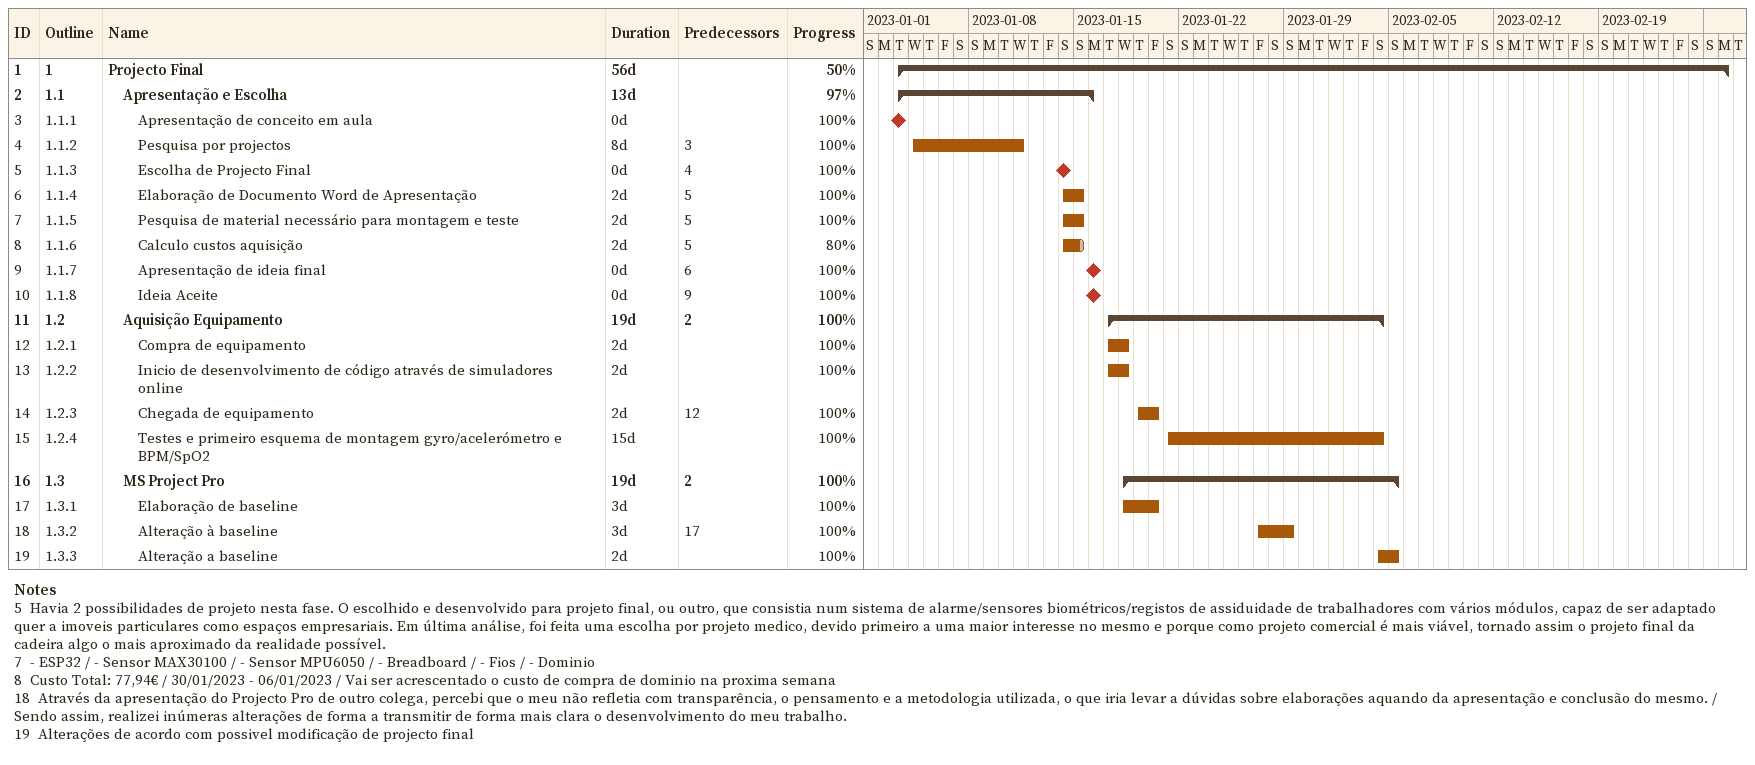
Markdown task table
| ID | WBS | Task | Duration | Start | Finish | Predecessors | % complete |
|---|---|---|---|---|---|---|---|
| 1 | 1 | **Projecto Final** | 56d | 2023-01-03 | 2023-02-27 |  | 50 |
| 2 | 1.1 | **Apresentação e Escolha** | 13d | 2023-01-03 | 2023-01-16 |  | 97 |
| 3 | 1.1.1 | Apresentação de conceito em aula | 0d | 2023-01-03 | 2023-01-03 |  | 100 |
| 4 | 1.1.2 | Pesquisa por projectos | 8d | 2023-01-04 | 2023-01-11 | 3 | 100 |
| 5 | 1.1.3 | Escolha de Projecto Final | 0d | 2023-01-14 | 2023-01-14 | 4 | 100 |
| 6 | 1.1.4 | Elaboração de Documento Word de Apresentação | 2d | 2023-01-14 | 2023-01-15 | 5 | 100 |
| 7 | 1.1.5 | Pesquisa de material necessário para montagem e teste | 2d | 2023-01-14 | 2023-01-15 | 5 | 100 |
| 8 | 1.1.6 | Calculo custos aquisição | 2d | 2023-01-14 | 2023-01-15 | 5 | 80 |
| 9 | 1.1.7 | Apresentação de ideia final | 0d | 2023-01-16 | 2023-01-16 | 6 | 100 |
| 10 | 1.1.8 | Ideia Aceite | 0d | 2023-01-16 | 2023-01-16 | 9 | 100 |
| 11 | 1.2 | **Aquisição Equipamento** | 19d | 2023-01-17 | 2023-02-04 | 2 | 100 |
| 12 | 1.2.1 | Compra de equipamento | 2d | 2023-01-17 | 2023-01-18 |  | 100 |
| 13 | 1.2.2 | Inicio de desenvolvimento de código através de simuladores online | 2d | 2023-01-17 | 2023-01-18 |  | 100 |
| 14 | 1.2.3 | Chegada de equipamento | 2d | 2023-01-19 | 2023-01-20 | 12 | 100 |
| 15 | 1.2.4 | Testes e primeiro esquema de montagem gyro/acelerómetro e BPM/SpO2 | 15d | 2023-01-21 | 2023-02-04 |  | 100 |
| 16 | 1.3 | **MS Project Pro** | 19d | 2023-01-18 | 2023-02-05 | 2 | 100 |
| 17 | 1.3.1 | Elaboração de baseline | 3d | 2023-01-18 | 2023-01-20 |  | 100 |
| 18 | 1.3.2 | Alteração à baseline | 3d | 2023-01-27 | 2023-01-29 | 17 | 100 |
| 19 | 1.3.3 | Alteração a baseline | 2d | 2023-02-04 | 2023-02-05 |  | 100 |

Notes
- 5: Havia 2 possibilidades de projeto nesta fase. O escolhido e desenvolvido para projeto final, ou outro, que consistia num sistema de alarme/sensores biométricos/registos de assiduidade de trabalhadores com vários módulos, capaz de ser adaptado quer a imoveis particulares como espaços empresariais. Em última análise, foi feita uma escolha por projeto medico, devido primeiro a uma maior interesse no mesmo e porque como projeto comercial é mais viável, tornado assim o projeto final da cadeira algo o mais aproximado da realidade possível.
- 7: - ESP32 / - Sensor MAX30100 / - Sensor MPU6050 / - Breadboard / - Fios / - Dominio
- 8: Custo Total: 77,94€ / 30/01/2023 - 06/01/2023 / Vai ser acrescentado o custo de compra de dominio na proxima semana
- 18: Através da apresentação do Projecto Pro de outro colega, percebi que o meu não refletia com transparência, o pensamento e a metodologia utilizada, o que iria levar a dúvidas sobre elaborações aquando da apresentação e conclusão do mesmo. / Sendo assim, realizei inúmeras alterações de forma a transmitir de forma mais clara o desenvolvimento do meu trabalho.
- 19: Alterações de acordo com possivel modificação de projecto final
